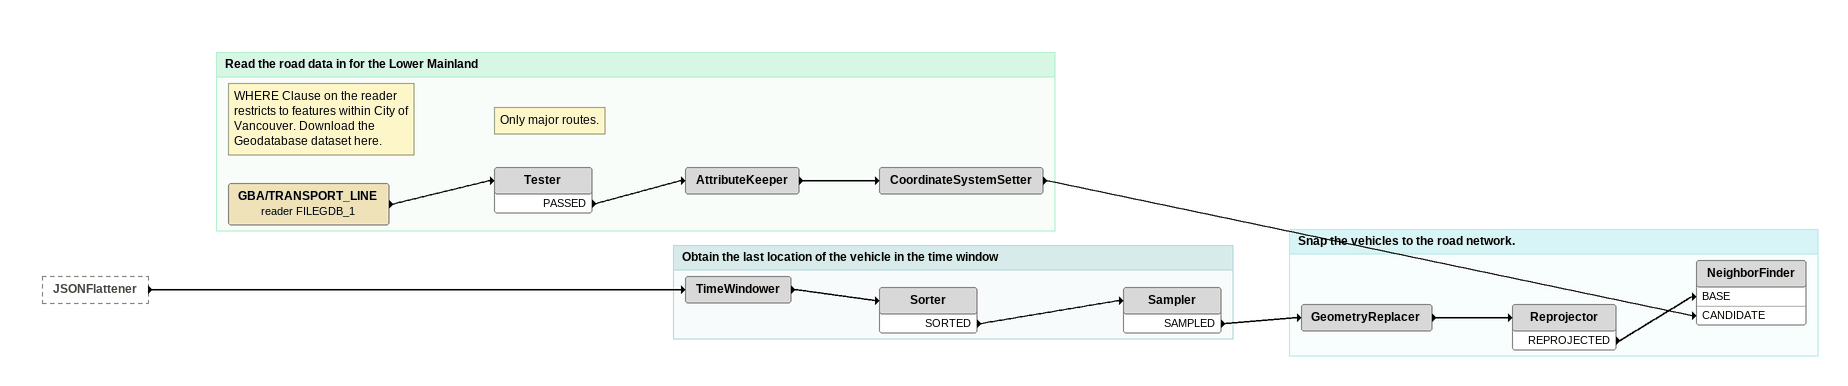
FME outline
JSONFlattener [outside]
    -> TimeWindower

Bookmark: Obtain the last location of the vehicle in the time window
TimeWindower
    -> Sorter
Sorter
    SORTED -> Sampler
Sampler
    SAMPLED -> GeometryReplacer

Bookmark: Snap the vehicles to the road network.
GeometryReplacer
    -> Reprojector
Reprojector
    REPROJECTED -> NeighborFinder [BASE]
NeighborFinder

Bookmark: Read the road data in for the Lower Mainland
Note: WHERE Clause on the reader restricts to features within City of Vancouver. Download the Geodatabase dataset here.
GBA/TRANSPORT_LINE (reader FILEGDB_1)
    -> Tester
Note: Only major routes.
Tester
    PASSED -> AttributeKeeper
AttributeKeeper
    -> CoordinateSystemSetter
CoordinateSystemSetter
    -> NeighborFinder [CANDIDATE]
